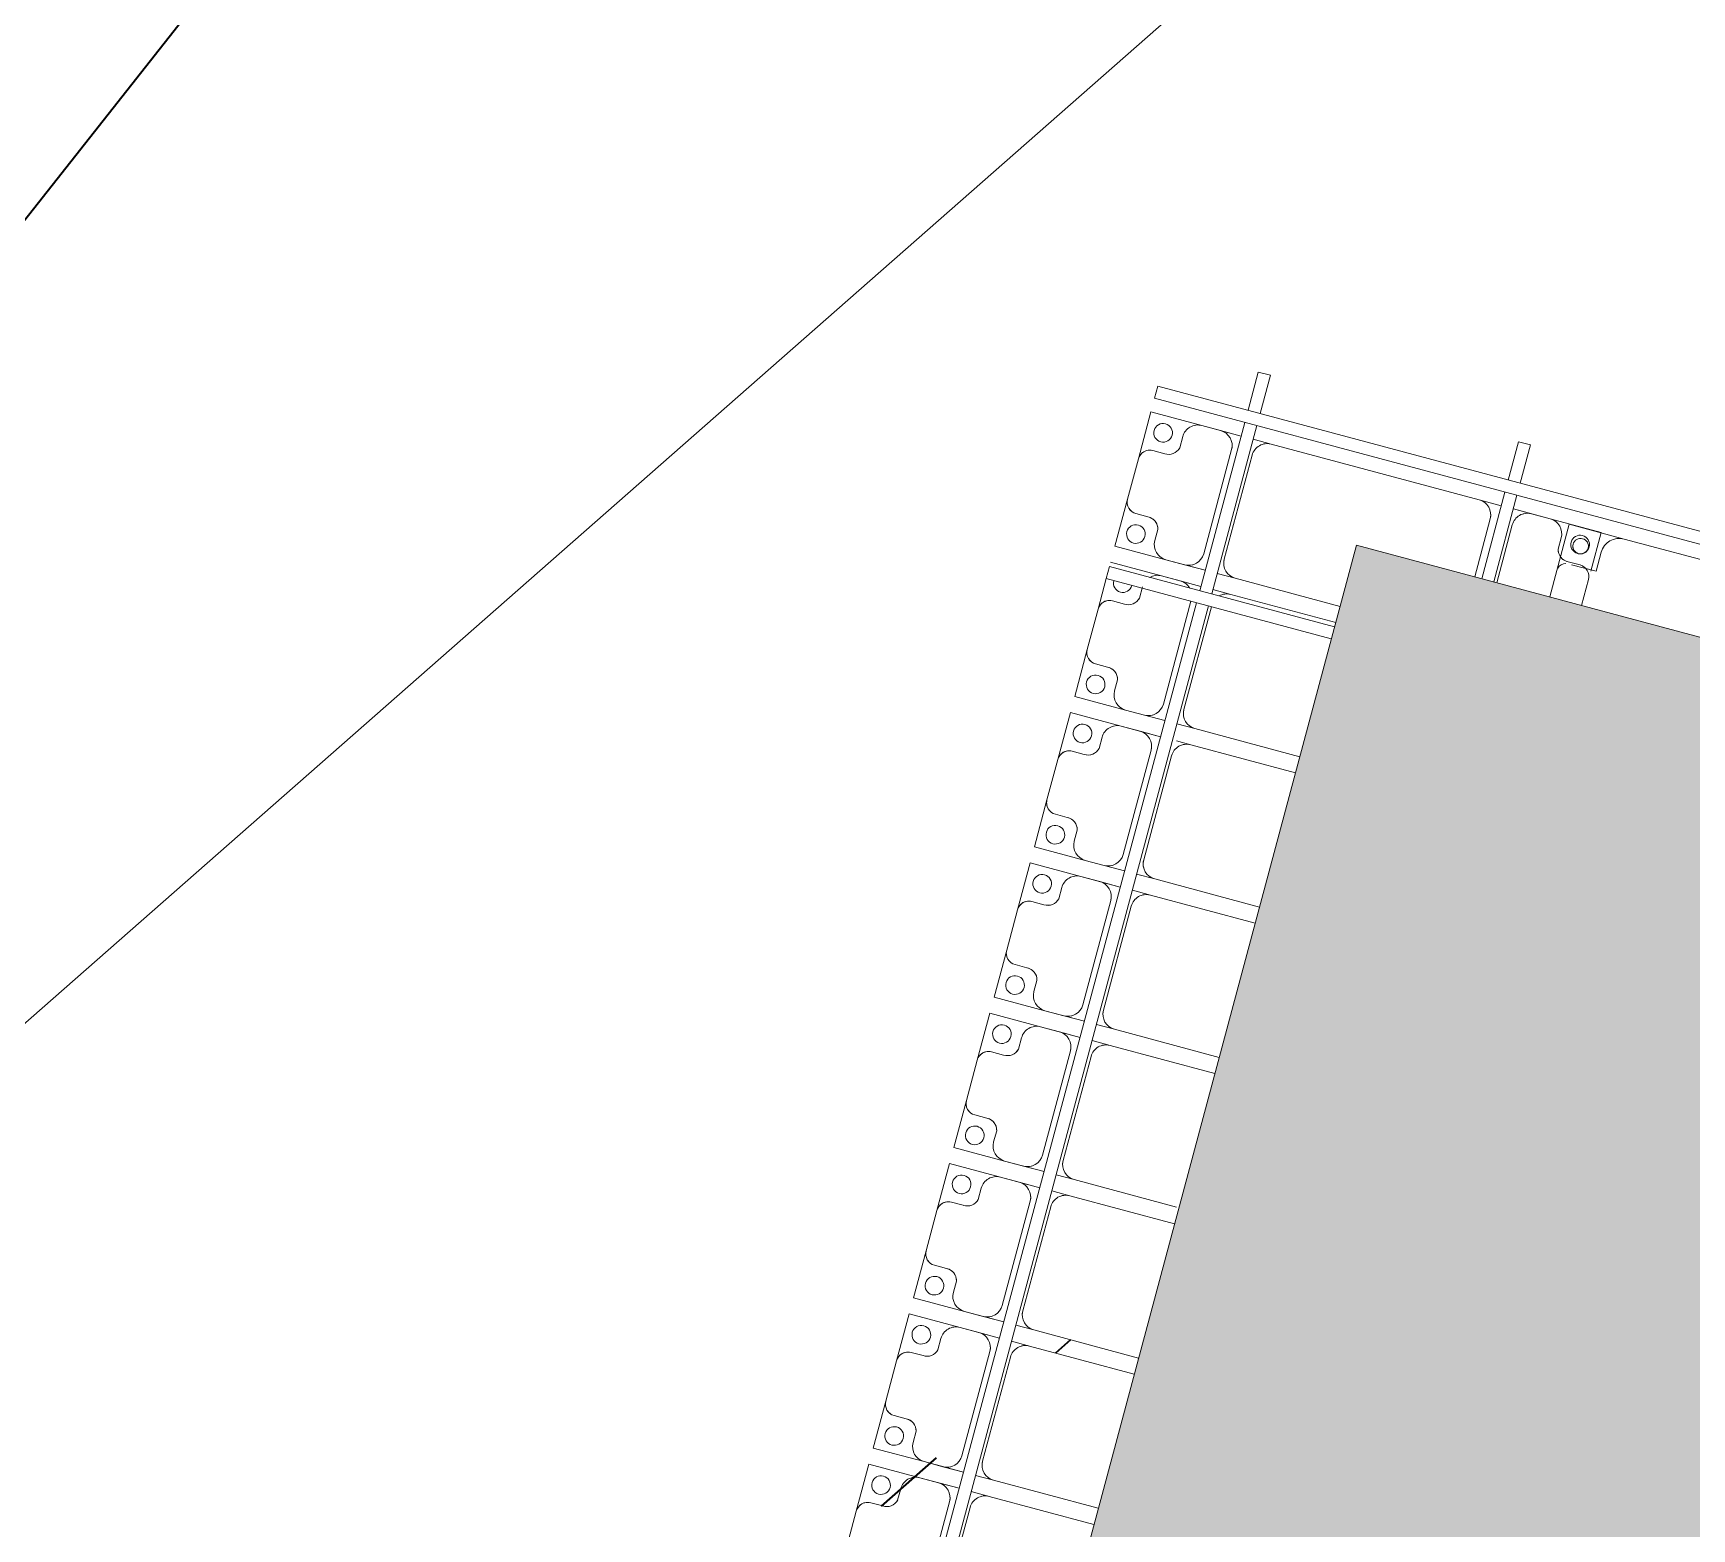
# Model space of a CAD drawing. Header units: millimetres. Extents: x -861324 to 439029, y -308065 to 694685.
# Drawn here: x -175708 to -170381, y 285796 to 290601 of the extents above; entities that cross this region are included whole.
import ezdxf

# ---------------------------------------------------------------- set-up
doc = ezdxf.new("R2010")
doc.units = ezdxf.units.MM
for name, color, linetype, lineweight in [('A-DETL-GENF', 92, 'Continuous', 9), ('A-DETL-MBND', 5, 'Continuous', 9), ('A-DETL-THIN', 151, 'Continuous', 9), ('A-GENM', 13, 'Continuous', 9), ('C-TOPO-MAJR', 7, 'Continuous', 35), ('C-TOPO-MINR', 7, 'Continuous', 9), ('S-BEAM', 12, 'Continuous', 9)]:
    doc.layers.add(name, color=color, linetype=linetype, lineweight=lineweight)

# ---------------------------------------------------------------- blocks, each defined once
blk = doc.blocks.new('Dai phao do pin - DẢI PHAO ĐỠ PIN-15697-BỐ TRÍ BÈ PIN HỒ BẢN MÒNG')
at = {"layer": 'A-DETL-MBND', "color": 254}
for p, q in [((-1312.2, 241.6), (-1129.7, 241.6)), ((-1312.2, 88.2), (-1312.2, 241.6)), ((-1312.2, 241.6), (-1312.2, 88.2)), ((-1129.7, 241.6), (-1312.2, 241.6)), ((-779.7, 241.6), (-1129.7, 241.6)), ((-1189.7, 181.6), (-1189.7, 118.2)), ((-1189.7, 118.2), (-1189.7, 181.6)), ((-1189.7, 181.6), (-1189.7, 118.2)), ((-1189.7, 118.2), (-1189.7, 181.6)), ((-1189.7, 118.2), (-1271.6, 118.2)), ((-1271.6, 118.2), (-1189.7, 118.2)), ((-1189.7, 118.2), (-1271.6, 118.2)), ((-1271.6, 118.2), (-1189.7, 118.2)), ((-1312.2, 88.2), (-1312.2, 0))]:
    blk.add_line(p, q, dxfattribs=at)
for centre, radius, start, end in [((-1129.7, 181.6), 60, 90, 180), ((-1129.7, 181.6), 60, 90, 180), ((-1129.7, 181.6), 60, 90, 180), ((-1129.7, 181.6), 60, 90, 180), ((-1258.6, 183.2), 25, 0, 180), ((-1258.6, 183.2), 25, 0, 180), ((-1258.6, 183.2), 25, 180, 0), ((-1258.6, 183.2), 25, 180, 360), ((-1282.2, 88.2), 30, 105, 165), ((-1282.2, 88.2), 30, 105, 165), ((-1282.2, 88.2), 30, 105, 165), ((-1282.2, 88.2), 30, 105, 165)]:
    blk.add_arc(centre, radius, start, end, dxfattribs=at)
blk = doc.blocks.new('Dai phaodi lai - DẢI PHAO ĐI LẠI-17681-BỐ TRÍ BÈ PIN HỒ BẢN MÒNG')
at = {"layer": 'A-GENM', "color": 9}
for p, q in [((-223.2, 748.4), (-94.6, 748.4)), ((-223.2, 579.3), (-223.2, 748.4)), ((-223.2, 748.4), (-223.2, 579.3)), ((-94.6, 748.4), (-223.2, 748.4)), ((-173.2, 629.3), (-135.7, 629.3)), ((-135.7, 629.3), (-173.2, 629.3)), ((-173.2, 629.3), (-135.7, 629.3)), ((-223.2, 456.7), (-223.2, 579.3)), ((-223.2, 456.7), (-223.2, 516.7)), ((-223.2, 343.3), (-223.2, 416.7)), ((-223.2, 343.3), (-223.2, 416.7)), ((-223.2, -408.3), (-223.2, -348.3)), ((-223.2, -408.3), (-223.2, -348.3)), ((223.2, -348.3), (223.2, -408.3)), ((223.2, -348.3), (223.2, -408.3)), ((276.8, -408.3), (276.8, -348.3)), ((276.8, -408.3), (276.8, -348.3)), ((723.2, -348.3), (723.2, -408.3)), ((723.2, -348.3), (723.2, -408.3)), ((776.8, -395.2), (776.8, -348.3)), ((776.8, -395.2), (776.8, -348.3)), ((1223.2, -348.3), (1223.2, -408.3)), ((1223.2, -348.3), (1223.2, -408.3)), ((1276.8, -408.3), (1276.8, -348.3)), ((1276.8, -408.3), (1276.8, -348.3)), ((1723.2, -348.3), (1723.2, -408.3)), ((1723.2, -348.3), (1723.2, -408.3)), ((1776.8, -408.3), (1776.8, -348.3)), ((1776.8, -408.3), (1776.8, -348.3)), ((2223.2, -348.3), (2223.2, -408.3)), ((2223.2, -348.3), (2223.2, -408.3)), ((2276.8, -408.3), (2276.8, -348.3)), ((2276.8, -408.3), (2276.8, -348.3)), ((2723.2, -348.3), (2723.2, -408.3)), ((2723.2, -348.3), (2723.2, -408.3)), ((2776.8, -408.3), (2776.8, -348.3)), ((2776.8, -408.3), (2776.8, -348.3)), ((3223.2, -348.3), (3223.2, -408.3)), ((3223.2, -348.3), (3223.2, -408.3)), ((3276.8, -408.3), (3276.8, -348.3)), ((3276.8, -408.3), (3276.8, -348.3)), ((-223.2, -579.3), (-223.2, -448.3)), ((-223.2, -516.7), (-223.2, -448.3)), ((223.2, -448.3), (223.2, -579.3)), ((223.2, -448.3), (223.2, -516.7)), ((276.8, -579.3), (276.8, -448.3)), ((276.8, -516.7), (276.8, -448.3)), ((723.2, -448.3), (723.2, -579.3)), ((723.2, -448.3), (723.2, -516.7)), ((776.8, -579.3), (776.8, -448.3)), ((776.8, -516.7), (776.8, -448.3)), ((1223.2, -448.3), (1223.2, -579.3)), ((1223.2, -448.3), (1223.2, -516.7)), ((1276.8, -579.3), (1276.8, -448.3)), ((1276.8, -516.7), (1276.8, -448.3)), ((1723.2, -448.3), (1723.2, -579.3)), ((1723.2, -448.3), (1723.2, -516.7)), ((1776.8, -579.3), (1776.8, -448.3)), ((1776.8, -516.7), (1776.8, -448.3)), ((2223.2, -448.3), (2223.2, -579.3)), ((2223.2, -448.3), (2223.2, -516.7)), ((2276.8, -579.3), (2276.8, -448.3)), ((2276.8, -516.7), (2276.8, -448.3)), ((2723.2, -448.3), (2723.2, -579.3)), ((2723.2, -448.3), (2723.2, -516.7)), ((2776.8, -579.3), (2776.8, -448.3)), ((2776.8, -516.7), (2776.8, -448.3)), ((3223.2, -448.3), (3223.2, -579.3)), ((3223.2, -448.3), (3223.2, -516.7)), ((3276.8, -579.3), (3276.8, -448.3)), ((3276.8, -516.7), (3276.8, -448.3)), ((-223.2, -748.4), (-223.2, -579.3)), ((-223.2, -579.3), (-223.2, -748.4)), ((223.2, -579.3), (223.2, -748.4)), ((223.2, -748.4), (223.2, -579.3)), ((276.8, -748.4), (276.8, -579.3)), ((276.8, -579.3), (276.8, -748.4)), ((723.2, -579.3), (723.2, -748.4)), ((723.2, -748.4), (723.2, -579.3)), ((776.8, -748.4), (776.8, -579.3)), ((776.8, -579.3), (776.8, -748.4)), ((1223.2, -579.3), (1223.2, -748.4)), ((1223.2, -748.4), (1223.2, -579.3)), ((1276.8, -748.4), (1276.8, -579.3)), ((1276.8, -579.3), (1276.8, -748.4)), ((1723.2, -579.3), (1723.2, -748.4)), ((1723.2, -748.4), (1723.2, -579.3)), ((1776.8, -748.4), (1776.8, -579.3)), ((1776.8, -579.3), (1776.8, -748.4)), ((2223.2, -579.3), (2223.2, -748.4)), ((2223.2, -748.4), (2223.2, -579.3)), ((2276.8, -748.4), (2276.8, -579.3)), ((2276.8, -579.3), (2276.8, -748.4)), ((2723.2, -579.3), (2723.2, -748.4)), ((2723.2, -748.4), (2723.2, -579.3)), ((2776.8, -748.4), (2776.8, -579.3)), ((2776.8, -579.3), (2776.8, -748.4)), ((3223.2, -579.3), (3223.2, -748.4)), ((3223.2, -748.4), (3223.2, -579.3)), ((3276.8, -748.4), (3276.8, -579.3)), ((3276.8, -579.3), (3276.8, -748.4)), ((-135.7, -629.3), (-173.2, -629.3)), ((-173.2, -629.3), (-135.7, -629.3)), ((-135.7, -629.3), (-173.2, -629.3)), ((173.2, -629.3), (135.7, -629.3)), ((135.7, -629.3), (173.2, -629.3)), ((173.2, -629.3), (135.7, -629.3)), ((364.3, -629.3), (326.8, -629.3)), ((326.8, -629.3), (364.3, -629.3)), ((364.3, -629.3), (326.8, -629.3)), ((673.2, -629.3), (635.7, -629.3)), ((635.7, -629.3), (673.2, -629.3)), ((673.2, -629.3), (635.7, -629.3)), ((864.3, -629.3), (826.8, -629.3)), ((826.8, -629.3), (864.3, -629.3)), ((864.3, -629.3), (826.8, -629.3)), ((1173.2, -629.3), (1135.7, -629.3)), ((1135.7, -629.3), (1173.2, -629.3)), ((1173.2, -629.3), (1135.7, -629.3)), ((1364.3, -629.3), (1326.8, -629.3)), ((1326.8, -629.3), (1364.3, -629.3)), ((1364.3, -629.3), (1326.8, -629.3)), ((1673.2, -629.3), (1635.7, -629.3)), ((1635.7, -629.3), (1673.2, -629.3)), ((1673.2, -629.3), (1635.7, -629.3)), ((1864.3, -629.3), (1826.8, -629.3)), ((1826.8, -629.3), (1864.3, -629.3)), ((1864.3, -629.3), (1826.8, -629.3)), ((2173.2, -629.3), (2135.7, -629.3)), ((2135.7, -629.3), (2173.2, -629.3)), ((2173.2, -629.3), (2135.7, -629.3)), ((2364.3, -629.3), (2326.8, -629.3)), ((2326.8, -629.3), (2364.3, -629.3)), ((2364.3, -629.3), (2326.8, -629.3)), ((2673.2, -629.3), (2635.7, -629.3)), ((2635.7, -629.3), (2673.2, -629.3)), ((2673.2, -629.3), (2635.7, -629.3)), ((2864.3, -629.3), (2826.8, -629.3)), ((2826.8, -629.3), (2864.3, -629.3)), ((2864.3, -629.3), (2826.8, -629.3)), ((3173.2, -629.3), (3135.7, -629.3)), ((3135.7, -629.3), (3173.2, -629.3)), ((3173.2, -629.3), (3135.7, -629.3)), ((3364.3, -629.3), (3326.8, -629.3)), ((3326.8, -629.3), (3364.3, -629.3)), ((3364.3, -629.3), (3326.8, -629.3)), ((-104.9, -710.4), (-104.9, -670.7)), ((-104.9, -670.7), (-104.9, -710.4)), ((-104.9, -710.4), (-104.9, -670.7)), ((395.1, -710.4), (395.1, -670.7)), ((395.1, -670.7), (395.1, -710.4)), ((395.1, -710.4), (395.1, -670.7)), ((895.1, -710.4), (895.1, -670.7)), ((895.1, -670.7), (895.1, -710.4)), ((895.1, -710.4), (895.1, -670.7)), ((1395.1, -710.4), (1395.1, -670.7)), ((1395.1, -670.7), (1395.1, -710.4)), ((1395.1, -710.4), (1395.1, -670.7)), ((1895.1, -710.4), (1895.1, -670.7)), ((1895.1, -670.7), (1895.1, -710.4)), ((1895.1, -710.4), (1895.1, -670.7)), ((2395.1, -710.4), (2395.1, -670.7)), ((2395.1, -670.7), (2395.1, -710.4)), ((2395.1, -710.4), (2395.1, -670.7)), ((2895.1, -710.4), (2895.1, -670.7)), ((2895.1, -670.7), (2895.1, -710.4)), ((2895.1, -710.4), (2895.1, -670.7)), ((3395.1, -710.4), (3395.1, -670.7)), ((3395.1, -670.7), (3395.1, -710.4)), ((3395.1, -710.4), (3395.1, -670.7)), ((-66.9, -748.4), (-223.2, -748.4)), ((-223.2, -748.4), (-66.9, -748.4)), ((223.2, -748.4), (66.9, -748.4)), ((66.9, -748.4), (223.2, -748.4)), ((433.1, -748.4), (331.2, -748.4)), ((331.2, -748.4), (433.1, -748.4)), ((723.2, -748.4), (566.9, -748.4)), ((566.9, -748.4), (723.2, -748.4)), ((933.1, -748.4), (776.8, -748.4)), ((776.8, -748.4), (933.1, -748.4)), ((1223.2, -748.4), (1066.9, -748.4)), ((1066.9, -748.4), (1223.2, -748.4)), ((1433.1, -748.4), (1276.8, -748.4)), ((1276.8, -748.4), (1433.1, -748.4)), ((1723.2, -748.4), (1566.9, -748.4)), ((1566.9, -748.4), (1723.2, -748.4)), ((1933.1, -748.4), (1776.8, -748.4)), ((1776.8, -748.4), (1933.1, -748.4)), ((2223.2, -748.4), (2066.9, -748.4)), ((2066.9, -748.4), (2223.2, -748.4)), ((2433.1, -748.4), (2276.8, -748.4)), ((2276.8, -748.4), (2433.1, -748.4)), ((2723.2, -748.4), (2566.9, -748.4)), ((2566.9, -748.4), (2723.2, -748.4)), ((2933.1, -748.4), (2776.8, -748.4)), ((2776.8, -748.4), (2933.1, -748.4)), ((3223.2, -748.4), (3066.9, -748.4)), ((3066.9, -748.4), (3223.2, -748.4)), ((3433.1, -748.4), (3276.8, -748.4)), ((3276.8, -748.4), (3433.1, -748.4))]:
    blk.add_line(p, q, dxfattribs=at)
at = {"layer": 'A-GENM', "color": 7}
for p, q in [((19.5, 748.4), (-66.9, 748.4)), ((-104.9, 710.4), (-104.9, 670.7)), ((-135.7, 629.3), (-173.2, 629.3)), ((-223.2, 579.3), (-223.2, 516.7)), ((-173.2, 466.7), (19.5, 466.7)), ((19.5, 393.3), (-173.2, 393.3)), ((-223.2, 343.3), (-223.2, -348.3)), ((223.2, -348.3), (223.2, 0)), ((276.8, 0), (276.8, -348.3)), ((723.2, -348.3), (723.2, 0)), ((776.8, 0), (776.8, -348.3)), ((1223.2, -348.3), (1223.2, 0)), ((1276.8, 0), (1276.8, -348.3)), ((1723.2, -348.3), (1723.2, 0)), ((1776.8, 0), (1776.8, -348.3)), ((2276.8, 0), (2276.8, -348.3)), ((2723.2, -348.3), (2723.2, 0)), ((2776.8, 0), (2776.8, -348.3)), ((3223.2, -348.3), (3223.2, 0)), ((3276.8, 0), (3276.8, -348.3)), ((2223.2, -348.3), (2223.2, -7.7)), ((-173.2, -398.3), (173.2, -398.3)), ((331.2, -398.3), (673.2, -398.3)), ((826.8, -398.3), (1173.2, -398.3)), ((1326.8, -398.3), (1673.2, -398.3)), ((1826.8, -398.3), (2173.2, -398.3)), ((2326.8, -398.3), (2673.2, -398.3)), ((2826.8, -398.3), (3173.2, -398.3)), ((3326.8, -398.3), (3673.2, -398.3)), ((173.2, -466.7), (-173.2, -466.7)), ((673.2, -466.7), (331.2, -466.7)), ((1173.2, -466.7), (826.8, -466.7)), ((1673.2, -466.7), (1326.8, -466.7)), ((2173.2, -466.7), (1826.8, -466.7)), ((2673.2, -466.7), (2326.8, -466.7)), ((3173.2, -466.7), (2826.8, -466.7)), ((3673.2, -466.7), (3326.8, -466.7)), ((-223.2, -516.7), (-223.2, -579.3)), ((223.2, -579.3), (223.2, -516.7)), ((276.8, -516.7), (276.8, -579.3)), ((723.2, -579.3), (723.2, -516.7)), ((776.8, -516.7), (776.8, -579.3)), ((1223.2, -579.3), (1223.2, -516.7)), ((1276.8, -516.7), (1276.8, -579.3)), ((1723.2, -579.3), (1723.2, -516.7)), ((1776.8, -516.7), (1776.8, -579.3)), ((2223.2, -579.3), (2223.2, -516.7)), ((2276.8, -516.7), (2276.8, -579.3)), ((2723.2, -579.3), (2723.2, -516.7)), ((2776.8, -516.7), (2776.8, -579.3)), ((3223.2, -579.3), (3223.2, -516.7)), ((3276.8, -516.7), (3276.8, -579.3)), ((-173.2, -629.3), (-135.7, -629.3)), ((135.7, -629.3), (173.2, -629.3)), ((326.8, -629.3), (364.3, -629.3)), ((635.7, -629.3), (673.2, -629.3)), ((826.8, -629.3), (864.3, -629.3)), ((1135.7, -629.3), (1173.2, -629.3)), ((1326.8, -629.3), (1364.3, -629.3)), ((1635.7, -629.3), (1673.2, -629.3)), ((1826.8, -629.3), (1864.3, -629.3)), ((2135.7, -629.3), (2173.2, -629.3)), ((2326.8, -629.3), (2364.3, -629.3)), ((2635.7, -629.3), (2673.2, -629.3)), ((2826.8, -629.3), (2864.3, -629.3)), ((3135.7, -629.3), (3173.2, -629.3)), ((3326.8, -629.3), (3364.3, -629.3)), ((-104.9, -670.7), (-104.9, -710.4)), ((104.9, -710.4), (104.9, -670.7)), ((395.1, -670.7), (395.1, -710.4)), ((604.9, -710.4), (604.9, -670.7)), ((895.1, -670.7), (895.1, -710.4)), ((1104.9, -710.4), (1104.9, -670.7)), ((1395.1, -670.7), (1395.1, -710.4)), ((1604.9, -710.4), (1604.9, -670.7)), ((1895.1, -670.7), (1895.1, -710.4)), ((2104.9, -710.4), (2104.9, -670.7)), ((2395.1, -670.7), (2395.1, -710.4)), ((2604.9, -710.4), (2604.9, -670.7)), ((2895.1, -670.7), (2895.1, -710.4)), ((3104.9, -710.4), (3104.9, -670.7)), ((3395.1, -670.7), (3395.1, -710.4)), ((-66.9, -748.4), (66.9, -748.4)), ((433.1, -748.4), (566.9, -748.4)), ((933.1, -748.4), (1066.9, -748.4)), ((1433.1, -748.4), (1566.9, -748.4)), ((1933.1, -748.4), (2066.9, -748.4)), ((2433.1, -748.4), (2566.9, -748.4)), ((2933.1, -748.4), (3066.9, -748.4)), ((3433.1, -748.4), (3566.9, -748.4))]:
    blk.add_line(p, q, dxfattribs=at)
for centre, radius, start, end in [((-66.9, 710.4), 38, 90, 180), ((-144.8, 668.2), 40, 283.1885, 3.5081), ((-173.2, 579.3), 50, 90, 180), ((-173.2, 516.7), 50, 180, 270), ((-173.2, 343.3), 50, 90, 180), ((-173.2, -348.3), 50, 180, 270), ((173.2, -348.3), 50, 270, 360), ((326.8, -348.3), 50, 180, 225), ((673.2, -348.3), 50, 270, 360), ((826.8, -348.3), 50, 180, 270), ((1173.2, -348.3), 50, 270, 360), ((1326.8, -348.3), 50, 180, 270), ((1673.2, -348.3), 50, 270, 360), ((1826.8, -348.3), 50, 180, 270), ((2173.2, -348.3), 50, 270, 360), ((2326.8, -348.3), 50, 180, 270), ((2673.2, -348.3), 50, 270, 360), ((2826.8, -348.3), 50, 180, 270), ((3173.2, -348.3), 50, 270, 360), ((3326.8, -348.3), 50, 180, 270), ((-173.2, -516.7), 50, 90, 180), ((173.2, -516.7), 50, 360, 90), ((673.2, -516.7), 50, 360, 90), ((826.8, -516.7), 50, 90, 180), ((1173.2, -516.7), 50, 360, 90), ((1326.8, -516.7), 50, 90, 180), ((1673.2, -516.7), 50, 360, 90), ((1826.8, -516.7), 50, 90, 180), ((2173.2, -516.7), 50, 360, 90), ((2326.8, -516.7), 50, 90, 180), ((2673.2, -516.7), 50, 360, 90), ((2826.8, -516.7), 50, 90, 180), ((3173.2, -516.7), 50, 360, 90), ((3326.8, -516.7), 50, 90, 180), ((326.8, -516.7), 50, 135, 180), ((-173.2, -579.3), 50, 180, 270), ((173.2, -579.3), 50, 270, 360), ((326.8, -579.3), 50, 180, 225), ((673.2, -579.3), 50, 270, 360), ((826.8, -579.3), 50, 180, 270), ((1173.2, -579.3), 50, 270, 360), ((1326.8, -579.3), 50, 180, 270), ((1673.2, -579.3), 50, 270, 360), ((1826.8, -579.3), 50, 180, 270), ((2173.2, -579.3), 50, 270, 360), ((2326.8, -579.3), 50, 180, 270), ((2673.2, -579.3), 50, 270, 360), ((2826.8, -579.3), 50, 180, 270), ((3173.2, -579.3), 50, 270, 360), ((3326.8, -579.3), 50, 180, 270), ((-144.8, -668.2), 40, 356.4919, 76.8115), ((144.8, -668.2), 40, 103.1885, 183.5081), ((355.2, -668.2), 40, 356.4919, 76.8115), ((644.8, -668.2), 40, 103.1885, 183.5081), ((855.2, -668.2), 40, 356.4919, 76.8115), ((1144.8, -668.2), 40, 103.1885, 183.5081), ((1355.2, -668.2), 40, 356.4919, 76.8115), ((1644.8, -668.2), 40, 103.1885, 183.5081), ((1855.2, -668.2), 40, 356.4919, 76.8115), ((2144.8, -668.2), 40, 103.1885, 183.5081), ((2355.2, -668.2), 40, 356.4919, 76.8115), ((2644.8, -668.2), 40, 103.1885, 183.5081), ((2855.2, -668.2), 40, 356.4919, 76.8115), ((3144.8, -668.2), 40, 103.1885, 183.5081), ((3355.2, -668.2), 40, 356.4919, 76.8115), ((-66.9, -710.4), 38, 180, 270), ((66.9, -710.4), 38, 270, 360), ((433.1, -710.4), 38, 180, 270), ((566.9, -710.4), 38, 270, 360), ((933.1, -710.4), 38, 180, 270), ((1066.9, -710.4), 38, 270, 360), ((1433.1, -710.4), 38, 180, 270), ((1566.9, -710.4), 38, 270, 360), ((1933.1, -710.4), 38, 180, 270), ((2066.9, -710.4), 38, 270, 360), ((2433.1, -710.4), 38, 180, 270), ((2566.9, -710.4), 38, 270, 360), ((2933.1, -710.4), 38, 180, 270), ((3066.9, -710.4), 38, 270, 360), ((3433.1, -710.4), 38, 180, 270)]:
    blk.add_arc(centre, radius, start, end, dxfattribs=at)
at = {"layer": 'A-GENM', "color": 9}
for centre, radius, start, end in [((-168.4, 693.3), 30, 90, 270), ((-168.4, 693.3), 30, 90, 270), ((-168.4, 693.3), 30, 270, 90), ((-168.4, 693.3), 30, 270, 90), ((-66.9, 710.4), 38, 135, 165), ((-66.9, 710.4), 38, 135, 165), ((-66.9, 710.4), 38, 135, 165), ((-144.8, 668.2), 40, 309.9617, 3.5081), ((-144.8, 668.2), 40, 309.9617, 3.5081), ((-144.8, 668.2), 40, 309.9617, 3.5081), ((-173.2, 579.3), 50, 90, 180), ((-173.2, 579.3), 50, 90, 180), ((-173.2, 579.3), 50, 90, 180), ((-144.8, 668.2), 40, 283.1885, 296.5751), ((-144.8, 668.2), 40, 283.1885, 296.5751), ((-144.8, 668.2), 40, 283.1885, 296.5751), ((-173.2, 516.7), 50, 180, 210), ((-173.2, 343.3), 50, 90, 120), ((-173.2, -348.3), 50, 180, 210), ((326.8, -348.3), 50, 180, 210), ((826.8, -348.3), 50, 180, 210), ((1326.8, -348.3), 50, 180, 210), ((1826.8, -348.3), 50, 180, 210), ((2326.8, -348.3), 50, 180, 210), ((2826.8, -348.3), 50, 180, 210), ((3326.8, -348.3), 50, 180, 210), ((173.2, -348.3), 50, 270, 300), ((673.2, -348.3), 50, 270, 300), ((1173.2, -348.3), 50, 270, 300), ((1673.2, -348.3), 50, 270, 300), ((2173.2, -348.3), 50, 270, 300), ((2673.2, -348.3), 50, 270, 300), ((3173.2, -348.3), 50, 270, 300), ((-173.2, -516.7), 50, 90, 120), ((826.8, -516.7), 50, 90, 120), ((1326.8, -516.7), 50, 90, 120), ((1826.8, -516.7), 50, 90, 120), ((2326.8, -516.7), 50, 90, 120), ((2826.8, -516.7), 50, 90, 120), ((3326.8, -516.7), 50, 90, 120), ((173.2, -516.7), 50, 360, 30), ((673.2, -516.7), 50, 360, 30), ((1173.2, -516.7), 50, 360, 30), ((1673.2, -516.7), 50, 360, 30), ((2173.2, -516.7), 50, 360, 30), ((2673.2, -516.7), 50, 360, 30), ((3173.2, -516.7), 50, 360, 30), ((-173.2, -579.3), 50, 180, 270), ((-173.2, -579.3), 50, 180, 270), ((-173.2, -579.3), 50, 180, 270), ((173.2, -579.3), 50, 270, 360), ((173.2, -579.3), 50, 270, 360), ((173.2, -579.3), 50, 270, 360), ((326.8, -579.3), 50, 180, 225), ((326.8, -579.3), 50, 180, 225), ((326.8, -579.3), 50, 180, 225), ((673.2, -579.3), 50, 270, 360), ((673.2, -579.3), 50, 270, 360), ((673.2, -579.3), 50, 270, 360), ((826.8, -579.3), 50, 180, 270), ((826.8, -579.3), 50, 180, 270), ((826.8, -579.3), 50, 180, 270), ((1173.2, -579.3), 50, 270, 360), ((1173.2, -579.3), 50, 270, 360), ((1173.2, -579.3), 50, 270, 360), ((1326.8, -579.3), 50, 180, 270), ((1326.8, -579.3), 50, 180, 270), ((1326.8, -579.3), 50, 180, 270), ((1673.2, -579.3), 50, 270, 360), ((1673.2, -579.3), 50, 270, 360), ((1673.2, -579.3), 50, 270, 360), ((1826.8, -579.3), 50, 180, 270), ((1826.8, -579.3), 50, 180, 270), ((1826.8, -579.3), 50, 180, 270), ((2173.2, -579.3), 50, 270, 360), ((2173.2, -579.3), 50, 270, 360), ((2173.2, -579.3), 50, 270, 360), ((2326.8, -579.3), 50, 180, 270), ((2326.8, -579.3), 50, 180, 270), ((2326.8, -579.3), 50, 180, 270), ((2673.2, -579.3), 50, 270, 360), ((2673.2, -579.3), 50, 270, 360), ((2673.2, -579.3), 50, 270, 360), ((2826.8, -579.3), 50, 180, 270), ((2826.8, -579.3), 50, 180, 270), ((2826.8, -579.3), 50, 180, 270), ((3173.2, -579.3), 50, 270, 360), ((3173.2, -579.3), 50, 270, 360), ((3173.2, -579.3), 50, 270, 360), ((3326.8, -579.3), 50, 180, 270), ((3326.8, -579.3), 50, 180, 270), ((3326.8, -579.3), 50, 180, 270), ((-144.8, -668.2), 40, 63.4249, 76.8115), ((-144.8, -668.2), 40, 63.4249, 76.8115), ((-144.8, -668.2), 40, 63.4249, 76.8115), ((144.8, -668.2), 40, 129.9617, 183.5081), ((144.8, -668.2), 40, 129.9617, 183.5081), ((144.8, -668.2), 40, 129.9617, 183.5081), ((144.8, -668.2), 40, 103.1885, 116.5751), ((144.8, -668.2), 40, 103.1885, 116.5751), ((144.8, -668.2), 40, 103.1885, 116.5751), ((355.2, -668.2), 40, 63.4249, 76.8115), ((355.2, -668.2), 40, 63.4249, 76.8115), ((355.2, -668.2), 40, 63.4249, 76.8115), ((644.8, -668.2), 40, 129.9617, 183.5081), ((644.8, -668.2), 40, 129.9617, 183.5081), ((644.8, -668.2), 40, 129.9617, 183.5081), ((644.8, -668.2), 40, 103.1885, 116.5751), ((644.8, -668.2), 40, 103.1885, 116.5751), ((644.8, -668.2), 40, 103.1885, 116.5751), ((855.2, -668.2), 40, 63.4249, 76.8115), ((855.2, -668.2), 40, 63.4249, 76.8115), ((855.2, -668.2), 40, 63.4249, 76.8115), ((1144.8, -668.2), 40, 129.9617, 183.5081), ((1144.8, -668.2), 40, 129.9617, 183.5081), ((1144.8, -668.2), 40, 129.9617, 183.5081), ((1144.8, -668.2), 40, 103.1885, 116.5751), ((1144.8, -668.2), 40, 103.1885, 116.5751), ((1144.8, -668.2), 40, 103.1885, 116.5751), ((1355.2, -668.2), 40, 63.4249, 76.8115), ((1355.2, -668.2), 40, 63.4249, 76.8115), ((1355.2, -668.2), 40, 63.4249, 76.8115), ((1644.8, -668.2), 40, 129.9617, 183.5081), ((1644.8, -668.2), 40, 129.9617, 183.5081), ((1644.8, -668.2), 40, 129.9617, 183.5081), ((1644.8, -668.2), 40, 103.1885, 116.5751), ((1644.8, -668.2), 40, 103.1885, 116.5751), ((1644.8, -668.2), 40, 103.1885, 116.5751), ((1855.2, -668.2), 40, 63.4249, 76.8115), ((1855.2, -668.2), 40, 63.4249, 76.8115), ((1855.2, -668.2), 40, 63.4249, 76.8115), ((2144.8, -668.2), 40, 129.9617, 183.5081), ((2144.8, -668.2), 40, 129.9617, 183.5081), ((2144.8, -668.2), 40, 129.9617, 183.5081), ((2144.8, -668.2), 40, 103.1885, 116.5751), ((2144.8, -668.2), 40, 103.1885, 116.5751), ((2144.8, -668.2), 40, 103.1885, 116.5751), ((2355.2, -668.2), 40, 63.4249, 76.8115), ((2355.2, -668.2), 40, 63.4249, 76.8115), ((2355.2, -668.2), 40, 63.4249, 76.8115), ((2644.8, -668.2), 40, 129.9617, 183.5081), ((2644.8, -668.2), 40, 129.9617, 183.5081), ((2644.8, -668.2), 40, 129.9617, 183.5081), ((2644.8, -668.2), 40, 103.1885, 116.5751), ((2644.8, -668.2), 40, 103.1885, 116.5751), ((2644.8, -668.2), 40, 103.1885, 116.5751), ((2855.2, -668.2), 40, 63.4249, 76.8115), ((2855.2, -668.2), 40, 63.4249, 76.8115), ((2855.2, -668.2), 40, 63.4249, 76.8115), ((3144.8, -668.2), 40, 129.9617, 183.5081), ((3144.8, -668.2), 40, 129.9617, 183.5081), ((3144.8, -668.2), 40, 129.9617, 183.5081), ((3144.8, -668.2), 40, 103.1885, 116.5751), ((3144.8, -668.2), 40, 103.1885, 116.5751), ((3144.8, -668.2), 40, 103.1885, 116.5751), ((3355.2, -668.2), 40, 63.4249, 76.8115), ((3355.2, -668.2), 40, 63.4249, 76.8115), ((3355.2, -668.2), 40, 63.4249, 76.8115), ((-168.4, -693.3), 30, 90, 270), ((-168.4, -693.3), 30, 90, 270), ((-168.4, -693.3), 30, 270, 90), ((-168.4, -693.3), 30, 270, 90), ((-144.8, -668.2), 40, 356.4919, 36.6517), ((-144.8, -668.2), 40, 356.4919, 36.6517), ((-144.8, -668.2), 40, 356.4919, 36.6517), ((168.4, -693.3), 30, 90, 270), ((168.4, -693.3), 30, 90, 270), ((168.4, -693.3), 30, 270, 90), ((168.4, -693.3), 30, 270, 90), ((331.6, -693.3), 30, 270, 90), ((331.6, -693.3), 30, 270, 90), ((355.2, -668.2), 40, 356.4919, 36.6517), ((355.2, -668.2), 40, 356.4919, 36.6517), ((355.2, -668.2), 40, 356.4919, 36.6517), ((668.4, -693.3), 30, 90, 270), ((668.4, -693.3), 30, 90, 270), ((668.4, -693.3), 30, 270, 90), ((668.4, -693.3), 30, 270, 90), ((831.6, -693.3), 30, 90, 270), ((831.6, -693.3), 30, 90, 270), ((831.6, -693.3), 30, 270, 90), ((831.6, -693.3), 30, 270, 90), ((855.2, -668.2), 40, 356.4919, 36.6517), ((855.2, -668.2), 40, 356.4919, 36.6517), ((855.2, -668.2), 40, 356.4919, 36.6517), ((1168.4, -693.3), 30, 90, 270), ((1168.4, -693.3), 30, 90, 270), ((1168.4, -693.3), 30, 270, 90), ((1168.4, -693.3), 30, 270, 90), ((1331.6, -693.3), 30, 90, 270), ((1331.6, -693.3), 30, 90, 270), ((1331.6, -693.3), 30, 270, 90), ((1331.6, -693.3), 30, 270, 90), ((1355.2, -668.2), 40, 356.4919, 36.6517), ((1355.2, -668.2), 40, 356.4919, 36.6517), ((1355.2, -668.2), 40, 356.4919, 36.6517), ((1668.4, -693.3), 30, 90, 270), ((1668.4, -693.3), 30, 90, 270), ((1668.4, -693.3), 30, 270, 90), ((1668.4, -693.3), 30, 270, 90), ((1831.6, -693.3), 30, 90, 270), ((1831.6, -693.3), 30, 90, 270), ((1831.6, -693.3), 30, 270, 90), ((1831.6, -693.3), 30, 270, 90), ((1855.2, -668.2), 40, 356.4919, 36.6517), ((1855.2, -668.2), 40, 356.4919, 36.6517), ((1855.2, -668.2), 40, 356.4919, 36.6517), ((2168.4, -693.3), 30, 90, 270), ((2168.4, -693.3), 30, 90, 270), ((2168.4, -693.3), 30, 270, 90), ((2168.4, -693.3), 30, 270, 90), ((2331.6, -693.3), 30, 90, 270), ((2331.6, -693.3), 30, 90, 270), ((2331.6, -693.3), 30, 270, 90), ((2331.6, -693.3), 30, 270, 90), ((2355.2, -668.2), 40, 356.4919, 36.6517), ((2355.2, -668.2), 40, 356.4919, 36.6517), ((2355.2, -668.2), 40, 356.4919, 36.6517), ((2668.4, -693.3), 30, 90, 270), ((2668.4, -693.3), 30, 90, 270), ((2668.4, -693.3), 30, 270, 90), ((2668.4, -693.3), 30, 270, 90), ((2831.6, -693.3), 30, 90, 270), ((2831.6, -693.3), 30, 90, 270), ((2831.6, -693.3), 30, 270, 90), ((2831.6, -693.3), 30, 270, 90), ((2855.2, -668.2), 40, 356.4919, 36.6517), ((2855.2, -668.2), 40, 356.4919, 36.6517), ((2855.2, -668.2), 40, 356.4919, 36.6517), ((3168.4, -693.3), 30, 90, 270), ((3168.4, -693.3), 30, 90, 270), ((3168.4, -693.3), 30, 270, 90), ((3168.4, -693.3), 30, 270, 90), ((3331.6, -693.3), 30, 90, 270), ((3331.6, -693.3), 30, 90, 270), ((3331.6, -693.3), 30, 270, 90), ((3331.6, -693.3), 30, 270, 90), ((3355.2, -668.2), 40, 356.4919, 36.6517), ((3355.2, -668.2), 40, 356.4919, 36.6517), ((3355.2, -668.2), 40, 356.4919, 36.6517), ((-66.9, -710.4), 38, 180, 240), ((-66.9, -710.4), 38, 180, 240), ((-66.9, -710.4), 38, 180, 240), ((66.9, -710.4), 38, 270, 300), ((66.9, -710.4), 38, 270, 300), ((66.9, -710.4), 38, 270, 300), ((66.9, -710.4), 38, 315, 345), ((66.9, -710.4), 38, 315, 345), ((66.9, -710.4), 38, 315, 345), ((433.1, -710.4), 38, 180, 240), ((433.1, -710.4), 38, 180, 240), ((433.1, -710.4), 38, 180, 240), ((566.9, -710.4), 38, 270, 300), ((566.9, -710.4), 38, 270, 300), ((566.9, -710.4), 38, 270, 300), ((566.9, -710.4), 38, 315, 345), ((566.9, -710.4), 38, 315, 345), ((566.9, -710.4), 38, 315, 345), ((933.1, -710.4), 38, 180, 240), ((933.1, -710.4), 38, 180, 240), ((933.1, -710.4), 38, 180, 240), ((1066.9, -710.4), 38, 270, 300), ((1066.9, -710.4), 38, 270, 300), ((1066.9, -710.4), 38, 270, 300), ((1066.9, -710.4), 38, 315, 345), ((1066.9, -710.4), 38, 315, 345), ((1066.9, -710.4), 38, 315, 345), ((1433.1, -710.4), 38, 180, 240), ((1433.1, -710.4), 38, 180, 240), ((1433.1, -710.4), 38, 180, 240), ((1566.9, -710.4), 38, 270, 300), ((1566.9, -710.4), 38, 270, 300), ((1566.9, -710.4), 38, 270, 300), ((1566.9, -710.4), 38, 315, 345), ((1566.9, -710.4), 38, 315, 345), ((1566.9, -710.4), 38, 315, 345), ((1933.1, -710.4), 38, 180, 240), ((1933.1, -710.4), 38, 180, 240), ((1933.1, -710.4), 38, 180, 240), ((2066.9, -710.4), 38, 270, 300), ((2066.9, -710.4), 38, 270, 300), ((2066.9, -710.4), 38, 270, 300), ((2066.9, -710.4), 38, 315, 345), ((2066.9, -710.4), 38, 315, 345), ((2066.9, -710.4), 38, 315, 345), ((2433.1, -710.4), 38, 180, 240), ((2433.1, -710.4), 38, 180, 240), ((2433.1, -710.4), 38, 180, 240), ((2566.9, -710.4), 38, 270, 300), ((2566.9, -710.4), 38, 270, 300), ((2566.9, -710.4), 38, 270, 300), ((2566.9, -710.4), 38, 315, 345), ((2566.9, -710.4), 38, 315, 345), ((2566.9, -710.4), 38, 315, 345), ((2933.1, -710.4), 38, 180, 240), ((2933.1, -710.4), 38, 180, 240), ((2933.1, -710.4), 38, 180, 240), ((3066.9, -710.4), 38, 270, 300), ((3066.9, -710.4), 38, 270, 300), ((3066.9, -710.4), 38, 270, 300), ((3066.9, -710.4), 38, 315, 345), ((3066.9, -710.4), 38, 315, 345), ((3066.9, -710.4), 38, 315, 345), ((3433.1, -710.4), 38, 180, 240), ((3433.1, -710.4), 38, 180, 240), ((3433.1, -710.4), 38, 180, 240)]:
    blk.add_arc(centre, radius, start, end, dxfattribs=at)
blk = doc.blocks.new('Dầm C52 - Dầm C52-24591-BỐ TRÍ BÈ PIN HỒ BẢN MÒNG')
at = {"layer": 'S-BEAM', "color": 7}
for p, q in [((20809.3, 20), (26769.3, 20)), ((26809.3, 20), (27369.3, 20)), ((27409.3, 20), (27536.5, 20)), ((27536.5, 20), (27536.5, -20)), ((26769.3, -20), (20809.3, -20)), ((27369.3, -20), (26809.3, -20)), ((27536.5, -20), (27409.3, -20))]:
    blk.add_line(p, q, dxfattribs=at)
blk = doc.blocks.new('Dầm C52 - Dầm C52-V24-BỐ TRÍ BÈ PIN HỒ BẢN MÒNG')
at = {"layer": 'S-BEAM', "color": 7}
for p, q in [((27081, 20), (27369.3, 20)), ((27409.3, 20), (27536.5, 20)), ((27536.5, 20), (27536.5, -20)), ((27369.3, -20), (27081, -20)), ((27536.5, -20), (27409.3, -20))]:
    blk.add_line(p, q, dxfattribs=at)
blk = doc.blocks.new('Dầm C52 - Hộp 40x60-25238-BỐ TRÍ BÈ PIN HỒ BẢN MÒNG')
at = {"layer": 'S-BEAM', "color": 7}
for p, q in [((-152122.8, -20), (-152122.8, 20)), ((-152122.8, 20), (-151374.4, 20)), ((-151374.4, -20), (-152122.8, -20))]:
    blk.add_line(p, q, dxfattribs=at)
blk = doc.blocks.new('Dầm C52 - Hộp 40x60-25155-BỐ TRÍ BÈ PIN HỒ BẢN MÒNG')
at = {"layer": 'S-BEAM', "color": 7}
for p, q in [((-14260.6, -20), (-14260.6, 20)), ((-14260.6, 20), (-1517.2, 20)), ((-1517.2, -20), (-14260.6, -20))]:
    blk.add_line(p, q, dxfattribs=at)
blk = doc.blocks.new('HOBANMONG_BEPIN 2_rvt-1-BỐ TRÍ BÈ PIN HỒ BẢN MÒNG')
at = {"layer": 'A-GENM', "lineweight": 9}
for name, p, rotation in [('Dai phaodi lai - DẢI PHAO ĐI LẠI-17681-BỐ TRÍ BÈ PIN HỒ BẢN MÒNG', (-171452.7, 288975.3), 254.9999999999998), ('Dai phao do pin - DẢI PHAO ĐỠ PIN-15697-BỐ TRÍ BÈ PIN HỒ BẢN MÒNG', (-169569.4, 288450.4), 344.9999999999998)]:
    blk.add_blockref(name, p, dxfattribs=dict(at, rotation=rotation))
at = {"layer": 'S-BEAM', "lineweight": 9}
for name, p, rotation in [('Dầm C52 - Dầm C52-24591-BỐ TRÍ BÈ PIN HỒ BẢN MÒNG', (-178880.6, 262909.1), 74.99999999999777), ('Dầm C52 - Hộp 40x60-25155-BỐ TRÍ BÈ PIN HỒ BẢN MÒNG', (-158326.2, 285757), 344.9999999999994), ('Dầm C52 - Dầm C52-V24-BỐ TRÍ BÈ PIN HỒ BẢN MÒNG', (-178045.1, 262685.2), 74.99999999999777), ('Dầm C52 - Hộp 40x60-25238-BỐ TRÍ BÈ PIN HỒ BẢN MÒNG', (-25316.8, 249496.1), 344.9999999999994)]:
    blk.add_blockref(name, p, dxfattribs=dict(at, rotation=rotation))

msp = doc.modelspace()

# ---------------------------------------------------------------- hatches: boundary and pattern name
at = {"layer": 'A-DETL-GENF'}
msp.add_hatch(color=8, dxfattribs=at).paths.add_polyline_path([(-10433.5, 183720.6), (-6295.4, 199164.3), (27670.3, 190063.2), (35952.5, 220972.8), (106310.5, 202120.4), (109408.4, 213681.9), (120971, 210583.7), (127700.3, 235697.8), (-153146.4, 310950.4), (-159871.5, 285851.9), (-171457.7, 288956.4), (-185431.4, 236806.1), (-152001, 227848.5), (-156142.1, 212393.6), (-49442.1, 183803.5), (-46849.7, 193478.3), (-14058.7, 184692)])

# ---------------------------------------------------------------- linework, layer by layer
at = {"layer": 'A-DETL-THIN'}
for p, q in [((-171457.7, 288956.4), (-185431.4, 236806.1)), ((-159871.5, 285851.9), (-171457.7, 288956.4))]:
    msp.add_line(p, q, dxfattribs=at)
at = {"layer": 'C-TOPO-MAJR'}
for p, q in [((-172163.8, 294529.5), (-181516.2, 282670)), ((-172376.1, 286403.4), (-172424.4, 286360.9)), ((-172807.6, 286024.1), (-172984.8, 285868.4))]:
    msp.add_line(p, q, dxfattribs=at)
at = {"layer": 'C-TOPO-MINR'}
msp.add_line((-171933.7, 290762.1), (-175968.3, 287215.6), dxfattribs=at)

# ---------------------------------------------------------------- block references
at = {"lineweight": 5}
msp.add_blockref('HOBANMONG_BEPIN 2_rvt-1-BỐ TRÍ BÈ PIN HỒ BẢN MÒNG', (0, 0), dxfattribs=at)

doc.saveas('drawing.dxf')
